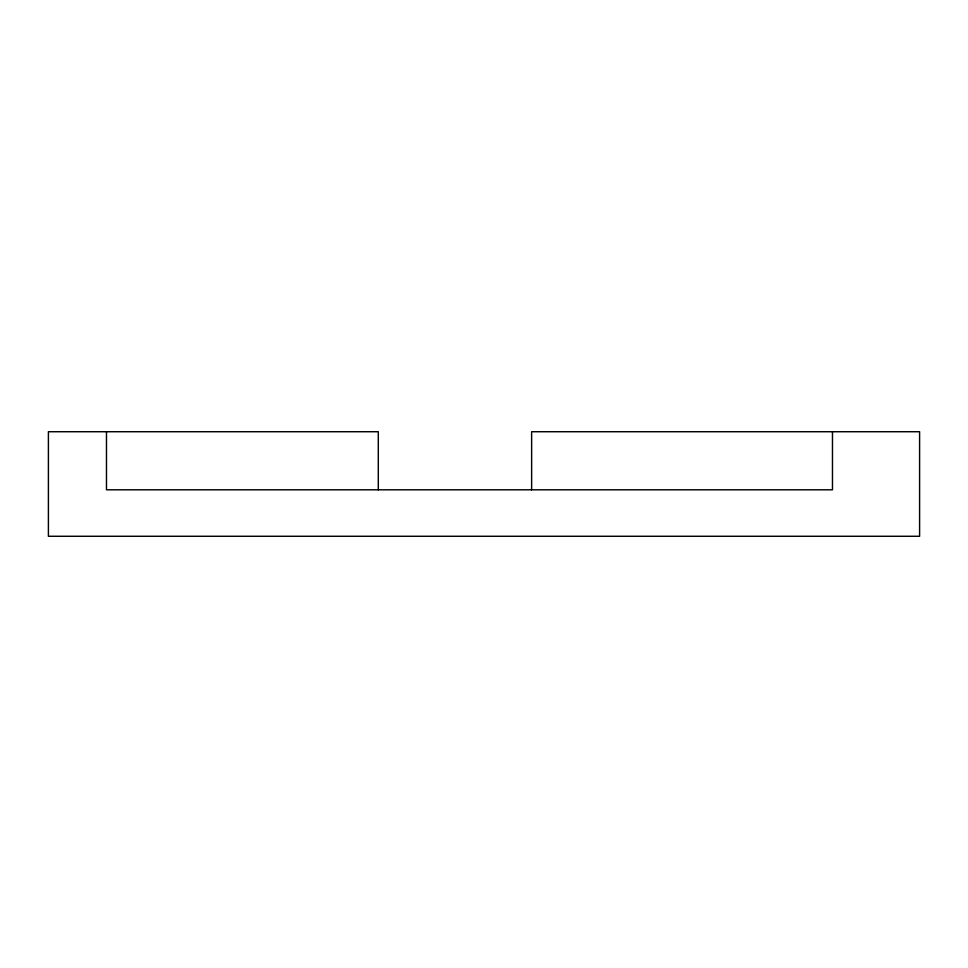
<?xml version="1.0" encoding="UTF-8"?>
<svg xmlns="http://www.w3.org/2000/svg" width="968" height="968" viewBox="0 0 968 968"><rect width="100%" height="100%" fill="white"/><g stroke="black" fill="none" stroke-linecap="round" stroke-linejoin="round"><path stroke-width="1.45" d="M832.48 431.728L832.48 489.808L106.48 489.808L106.48 431.728M531.626 489.808L531.626 431.728L919.6 431.728L919.6 536.272L48.4 536.272L48.4 431.728L378.294 431.728L378.294 489.808"/></g></svg>
